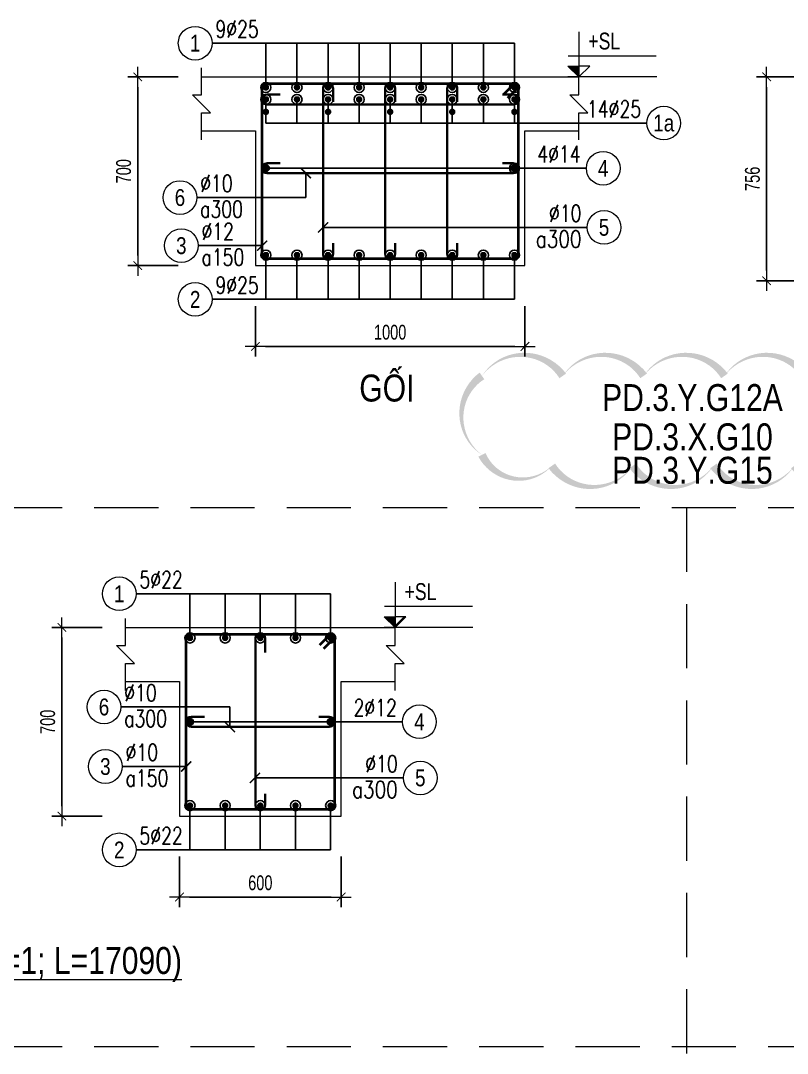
# Model space of a CAD drawing. Header units: millimetres. Extents: x 0 to 264070, y -218202 to 27271.
# Drawn here: x 253915 to 256760, y -193173 to -189342 of the extents above; entities that cross this region are included whole.
import ezdxf
from ezdxf.enums import TextEntityAlignment as Align

# ---------------------------------------------------------------- set-up
doc = ezdxf.new("R2010")
doc.units = ezdxf.units.MM
doc.header["$PDMODE"] = 3
doc.linetypes.add('HIDDEN2', pattern=[4.762499999999999, 3.175, -1.5875])
doc.layers.get('0').update_dxf_attribs({"lineweight": 20})
doc.layers.get('Defpoints').update_dxf_attribs({"color": 151, "lineweight": 9})
doc.layers.add('2020-08-14', color=6, linetype='Continuous', lineweight=20, plot=False)
for name, color, linetype, lineweight in [('NDC_S_ANNO', 7, 'Continuous', 20), ('NDC_S_CONTINUOUS', 3, 'Continuous', 20), ('NDC_S_DIM', 1, 'Continuous', 15), ('NDC_S_HIDDEN', 8, 'HIDDEN2', 13), ('NDC_S_REBAR', 4, 'Continuous', 35), ('NDC_S_STIRRUP', 4, 'Continuous', 40), ('NDC_S_TEXT SYMBOL', 7, 'Continuous', 20), ('NDC_S_THIN LINE', 8, 'Continuous', 9), ('NDC_S_VN TEXT', 7, 'Continuous', 20)]:
    doc.layers.add(name, color=color, linetype=linetype, lineweight=lineweight)
doc.styles.add('ARIAL', font='arial.ttf', dxfattribs={"width": 0.8})
doc.styles.add('NDC_ANNO', font='', dxfattribs={"width": 0.8})
doc.styles.add('NDC_DIM', font='', dxfattribs={"width": 0.75})
doc.styles.add('NDC_EN TXT', font='romans.shx', dxfattribs={"width": 0.8})
doc.styles.get('NDC_ANNO').set_extended_font_data('Dotum')
doc.styles.get('NDC_DIM').set_extended_font_data('Dotum')
doc.dimstyles.new('NDC_dim_25', dxfattribs={"dimscale": 25, "dimtxt": 2.2, "dimasz": 1.5, "dimexe": 1.5, "dimexo": 2.5, "dimgap": 1, "dimtad": 1, "dimdec": 0, "dimzin": 0, "dimdsep": 46, "dimtxsty": 'NDC_DIM', "dimblk": 'DIMMARK', "dimcen": 0.09, "dimdle": 1.2, "dimclrd": 1, "dimclre": 1, "dimclrt": 3, "dimadec": 0, "dimazin": 0, "dimtfac": 1, "dimtdec": 0, "dimtix": 1, "dimtofl": 0, "dimtmove": 0, "dimatfit": 3, "dimfxl": 6, "dimfxlon": 1, "dimtolj": 1, "dimtzin": 0, "dimarcsym": 0})

# ---------------------------------------------------------------- blocks, each defined once
blk = doc.blocks.new('kata_block_TD')
at = {"color": 6, "linetype": 'ByBlock', "lineweight": -2, "style": 'ARIAL', "width": 0.8}
blk.add_attdef('SECTDET2', text='', height=5, dxfattribs=at).set_placement((0, 7.970649532882817), align=Align.CENTER)
at = {"color": 0, "linetype": 'ByBlock', "lineweight": -2, "style": 'ARIAL', "width": 0.8}
blk.add_attdef('SECTDET1', text='', height=5, dxfattribs=at).set_placement((0, 1.470649532882817), align=Align.CENTER)
at = {"color": 3, "lineweight": 25, "style": 'ARIAL', "width": 0.8}
blk.add_attdef('SSCALE', text='', height=2.5, dxfattribs=at).set_placement((0, -3.998868953555331), align=Align.CENTER)
blk = doc.blocks.new('kata_block_CT')
at = {"layer": 'NDC_S_ANNO'}
blk.add_hatch(color=3, dxfattribs=at).paths.add_polyline_path([(0, 1.596954857557648), (-1.612010908633238, 1.596954857557648), (0, 0)])
at = {"layer": 'NDC_S_ANNO', "ltscale": 50}
h = blk.add_hatch(dxfattribs=at)
h.set_pattern_fill('ANSI31', color=256, scale=1.406250541793835, style=0)
h.set_pattern_definition([(45.00000000000001, (0, 5.456968210637569e-12), (-3.157122508925224, 3.157122508925225), [])])
h.paths.add_polyline_path([(0, 1.596954857557648), (0, 0), (1.612010908924276, 1.596954857557648)])
for p, q in [((-1.592704896858777, 3.140833880479477), (11.46947077315417, 3.140833880479477)), ((11.56125648126181, 5.456968210637569e-12), (-1.63869572513795, 5.456968210637569e-12))]:
    blk.add_line(p, q, dxfattribs=at)
for points in [[(0, 6.69495074864426), (0, 0)], [(0, 0), (-1.612010908924276, 1.596954857557648), (0, 1.596954857557648)], [(0, 0), (1.612010908924276, 1.596954857557648), (0, 1.596954857557648)]]:
    blk.add_lwpolyline(points, dxfattribs=at)
at = {"layer": 'NDC_S_ANNO', "color": 8, "ltscale": 50}
blk.add_lwpolyline([(0, 0), (-1.612010908633238, 1.596954857557648), (0, 1.596954857557648)], dxfattribs=at)
at = {"layer": 'NDC_S_TEXT SYMBOL', "color": 3, "style": 'NDC_ANNO', "width": 0.8}
blk.add_attdef('CT', (1.409564409346785, 4.068271311703938), '', height=2.5, dxfattribs=at)
blk = doc.blocks.new('DIMMARK')
at = {"layer": 'NDC_S_DIM', "color": 1}
blk.add_line((-1.5, 0), (1, 0), dxfattribs=at)
at = {"layer": 'NDC_S_DIM', "color": 2, "const_width": 0.1}
blk.add_lwpolyline([(-0.4242640687119285, -0.4242640687119285), (0.4242640687119285, 0.4242640687119285)], dxfattribs=at)
blk = doc.blocks.new('*D772')
at = {"layer": 'Defpoints', "color": 0, "transparency": 16777216}
for p in [(254504.1619699105, -192293.0467164856), (255104.1619699105, -192293.0467164856), (255104.1619699105, -192593.0467164856)]:
    blk.add_point(p, dxfattribs=at)
at = {"layer": 'NDC_S_DIM', "color": 1, "lineweight": -2, "transparency": 16777216}
for p, q in [((254504.1619699105, -192443.0467164856), (254504.1619699105, -192630.5467164856)), ((255104.1619699105, -192443.0467164856), (255104.1619699105, -192630.5467164856)), ((254541.6619699105, -192593.0467164856), (255066.6619699105, -192593.0467164856))]:
    blk.add_line(p, q, dxfattribs=at)
at = {"layer": 'NDC_S_DIM', "color": 1, "lineweight": -2, "transparency": 16777216, "xscale": 37.5, "yscale": 37.5, "zscale": 37.5, "rotation": 180}
blk.add_blockref('DIMMARK', (254504.1619699105, -192593.0467164856), dxfattribs=at)
at = {"layer": 'NDC_S_DIM', "color": 1, "lineweight": -2, "transparency": 16777216, "xscale": 37.5, "yscale": 37.5, "zscale": 37.5}
blk.add_blockref('DIMMARK', (255104.1619699105, -192593.0467164856), dxfattribs=at)
at = {"layer": 'NDC_S_DIM', "color": 3, "transparency": 16777216, "insert": (254804.1619699105, -192540.5467164856), "char_height": 55.00000000000001, "attachment_point": 5, "style": 'NDC_DIM'}
blk.add_mtext('\\A1;600', dxfattribs=at)
blk = doc.blocks.new('*D773')
at = {"layer": 'Defpoints', "color": 0, "transparency": 16777216}
for p in [(254573.8350944548, -191593.0467164856), (254067.8350944548, -192293.0467164856), (254573.8350944548, -192293.0467164856)]:
    blk.add_point(p, dxfattribs=at)
at = {"layer": 'NDC_S_DIM', "color": 1, "lineweight": -2, "transparency": 16777216}
for p, q in [((254217.8350944548, -191593.0467164856), (254030.3350944548, -191593.0467164856)), ((254067.8350944548, -191630.5467164856), (254067.8350944548, -192255.5467164856)), ((254217.8350944548, -192293.0467164856), (254030.3350944548, -192293.0467164856))]:
    blk.add_line(p, q, dxfattribs=at)
at = {"layer": 'NDC_S_DIM', "color": 1, "lineweight": -2, "transparency": 16777216, "xscale": 37.5, "yscale": 37.5, "zscale": 37.5}
for p, rotation in [((254067.8350944548, -191593.0467164856), 90), ((254067.8350944548, -192293.0467164856), 270)]:
    blk.add_blockref('DIMMARK', p, dxfattribs=dict(at, rotation=rotation))
at = {"layer": 'NDC_S_DIM', "color": 3, "transparency": 16777216, "insert": (254015.3350944548, -191943.0467164856), "char_height": 55.00000000000001, "attachment_point": 5, "rotation": 90, "style": 'NDC_DIM'}
blk.add_mtext('\\A1;700', dxfattribs=at)
blk = doc.blocks.new('kata_block_THEP')
at = {"layer": 'NDC_S_REBAR', "color": 0}
for p, q in [((-0.5, 0), (0.5, 0)), ((-0.3535533905960619, 0.353553390592424), (0.3535533905960619, -0.353553390592424)), ((0.3535533905960619, 0.353553390592424), (-0.3535533905960619, -0.353553390592424)), ((0, 0.5), (0, -0.5))]:
    blk.add_line(p, q, dxfattribs=at)
at = {"layer": 'NDC_S_REBAR', "color": 0, "const_width": 0.08333333333333334}
blk.add_lwpolyline([(-0.5, -1.818989403545856e-12, 1), (0.5000000000145519, -1.818989403545856e-12, 1), (-0.5, -1.818989403545856e-12, 1)], format="xyb", dxfattribs=at)
blk = doc.blocks.new('*U240')
blk.add_circle((-2.5, 0), 2.5)
at = {"layer": 'NDC_S_VN TEXT', "color": 3, "style": 'NDC_EN TXT', "width": 0.75}
blk.add_attdef('DK1', (0.5, 0.8455043070534884), '', height=2.5, dxfattribs=at)
at = {"layer": 'NDC_S_VN TEXT', "color": 7, "style": 'ARIAL', "width": 0.8}
blk.add_attdef('SH2', text='', height=2.5, dxfattribs=at).set_placement((-2.5, 0), align=Align.MIDDLE)
blk = doc.blocks.new('*U241')
blk.add_circle((-2.5, 0), 2.5)
at = {"layer": 'NDC_S_VN TEXT', "color": 3, "style": 'NDC_EN TXT', "width": 0.75}
for tag, p in [('DK1', (0.5, 0.8455043070534884)), ('KC1', (0.5, -2.972544307831413))]:
    blk.add_attdef(tag, p, '', height=2.5, dxfattribs=at)
at = {"layer": 'NDC_S_VN TEXT', "color": 7, "style": 'ARIAL', "width": 0.8}
blk.add_attdef('SH2', text='', height=2.5, dxfattribs=at).set_placement((-2.5, 0), align=Align.MIDDLE)
blk = doc.blocks.new('*U239')
blk.add_circle((2.5, 0), 2.5)
at = {"layer": 'NDC_S_VN TEXT', "color": 3, "style": 'NDC_EN TXT', "width": 0.75}
blk.add_attdef('DK2', text='', height=2.5, dxfattribs=at).set_placement((-0.85, 0.8455043070534884), align=Align.RIGHT)
at = {"layer": 'NDC_S_VN TEXT', "color": 7, "style": 'ARIAL', "width": 0.8}
blk.add_attdef('SH3', text='', height=2.5, dxfattribs=at).set_placement((2.5, 0), align=Align.MIDDLE)
blk = doc.blocks.new('*U321')
blk.add_circle((2.5, 0), 2.5)
at = {"layer": 'NDC_S_VN TEXT', "color": 3, "style": 'NDC_EN TXT'}
for tag, width, p in [('DK2', 0.75, (-0.85, 0.8455043070534884)), ('KC2', 0.8, (-0.85, -2.972544307831413))]:
    blk.add_attdef(tag, text='', height=2.5, dxfattribs=dict(at, width=width)).set_placement(p, align=Align.RIGHT)
at = {"layer": 'NDC_S_VN TEXT', "color": 7, "style": 'ARIAL', "width": 0.8}
blk.add_attdef('SH3', text='', height=2.5, dxfattribs=at).set_placement((2.5, 0), align=Align.MIDDLE)
blk = doc.blocks.new('*D948')
at = {"layer": 'Defpoints', "color": 0, "transparency": 16777216}
for p in [(254785.9368649091, -190250.6627132568), (255785.9368649091, -190250.6627132568), (255785.9368649091, -190550.6627132568)]:
    blk.add_point(p, dxfattribs=at)
at = {"layer": 'NDC_S_DIM', "color": 1, "lineweight": -2, "transparency": 16777216}
for p, q in [((254785.9368649091, -190400.6627132568), (254785.9368649091, -190588.1627132568)), ((255785.9368649091, -190400.6627132568), (255785.9368649091, -190588.1627132568)), ((254823.4368649091, -190550.6627132568), (255748.4368649091, -190550.6627132568))]:
    blk.add_line(p, q, dxfattribs=at)
at = {"layer": 'NDC_S_DIM', "color": 1, "lineweight": -2, "transparency": 16777216, "xscale": 37.5, "yscale": 37.5, "zscale": 37.5, "rotation": 180}
blk.add_blockref('DIMMARK', (254785.9368649091, -190550.6627132568), dxfattribs=at)
at = {"layer": 'NDC_S_DIM', "color": 1, "lineweight": -2, "transparency": 16777216, "xscale": 37.5, "yscale": 37.5, "zscale": 37.5}
blk.add_blockref('DIMMARK', (255785.9368649091, -190550.6627132568), dxfattribs=at)
at = {"layer": 'NDC_S_DIM', "color": 3, "transparency": 16777216, "insert": (255285.9368649091, -190498.1627132568), "char_height": 55.00000000000001, "attachment_point": 5, "style": 'NDC_DIM'}
blk.add_mtext('\\A1;1000', dxfattribs=at)
blk = doc.blocks.new('*D949')
at = {"layer": 'Defpoints', "color": 0, "transparency": 16777216}
for p in [(254855.6099894535, -189550.6627132568), (254349.6099894535, -190250.6627132568), (254855.6099894535, -190250.6627132568)]:
    blk.add_point(p, dxfattribs=at)
at = {"layer": 'NDC_S_DIM', "color": 1, "lineweight": -2, "transparency": 16777216}
for p, q in [((254499.6099894535, -189550.6627132568), (254312.1099894535, -189550.6627132568)), ((254349.6099894535, -189588.1627132568), (254349.6099894535, -190213.1627132568)), ((254499.6099894535, -190250.6627132568), (254312.1099894535, -190250.6627132568))]:
    blk.add_line(p, q, dxfattribs=at)
at = {"layer": 'NDC_S_DIM', "color": 1, "lineweight": -2, "transparency": 16777216, "xscale": 37.5, "yscale": 37.5, "zscale": 37.5}
for p, rotation in [((254349.6099894535, -189550.6627132568), 90), ((254349.6099894535, -190250.6627132568), 270)]:
    blk.add_blockref('DIMMARK', p, dxfattribs=dict(at, rotation=rotation))
at = {"layer": 'NDC_S_DIM', "color": 3, "transparency": 16777216, "insert": (254297.1099894535, -189900.6627132568), "char_height": 55.00000000000001, "attachment_point": 5, "rotation": 90, "style": 'NDC_DIM'}
blk.add_mtext('\\A1;700', dxfattribs=at)
blk = doc.blocks.new('*D951')
at = {"layer": 'Defpoints', "color": 0, "transparency": 16777216}
for p in [(257188.7899881549, -189550.6627132568), (256682.7899881549, -190306.8550802586), (257188.7899881549, -190306.8550802586)]:
    blk.add_point(p, dxfattribs=at)
at = {"layer": 'NDC_S_DIM', "color": 1, "lineweight": -2, "transparency": 16777216}
for p, q in [((256832.7899881549, -189550.6627132568), (256645.2899881549, -189550.6627132568)), ((256682.7899881549, -189588.1627132568), (256682.7899881549, -190269.3550802586)), ((256832.7899881549, -190306.8550802586), (256645.2899881549, -190306.8550802586))]:
    blk.add_line(p, q, dxfattribs=at)
at = {"layer": 'NDC_S_DIM', "color": 1, "lineweight": -2, "transparency": 16777216, "xscale": 37.5, "yscale": 37.5, "zscale": 37.5}
for p, rotation in [((256682.7899881549, -189550.6627132568), 90), ((256682.7899881549, -190306.8550802586), 270)]:
    blk.add_blockref('DIMMARK', p, dxfattribs=dict(at, rotation=rotation))
at = {"layer": 'NDC_S_DIM', "color": 3, "transparency": 16777216, "insert": (256630.2899881549, -189928.7588967576), "char_height": 55.00000000000001, "attachment_point": 5, "rotation": 90, "style": 'NDC_DIM'}
blk.add_mtext('\\A1;756', dxfattribs=at)

msp = doc.modelspace()

# ---------------------------------------------------------------- linework, layer by layer
at = {"layer": '2020-08-14'}
msp.add_lwpolyline([(255626.4877422582, -190659.8190815328, 0, 30, -0.52056705), (255926.4877422582, -190659.8190815328, 0, 30, -0.52056705), (256226.4877422582, -190659.8190815328, 0, 30, -0.52056705), (256526.4877422582, -190659.8190815328, 0, 30, -0.52056705), (256826.4877422582, -190659.8190815328, 0, 30, -0.52056705), (257126.4877422582, -190659.8190815328, 0, 30, -0.52056705), (257239.1021164111, -190847.2047073799, 0, 30, -0.52056705), (257085.612677273, -190993.7152682419, 0, 30, -0.52056705), (256785.612677273, -190993.7152682419, 0, 30, -0.52056705), (256485.612677273, -190993.7152682419, 0, 30, -0.52056705), (256185.612677273, -190993.7152682419, 0, 30, -0.52056705), (255885.612677273, -190993.7152682419, 0, 30, -0.52056705), (255626.4877422582, -190952.8402032566, 0, 30, -0.52056705)], format="xyseb", close=True, dxfattribs=at)
at = {"layer": 'NDC_S_CONTINUOUS'}
for points in [[(254585.9368649091, -189550.6627132568), (254785.9368649091, -189550.6627132568), (254785.9368649091, -189550.6627132568), (255785.9368649091, -189550.6627132568), (255785.9368649091, -189550.6627132568), (255985.9368649091, -189550.6627132568)], [(254585.9368649091, -189750.6627132568), (254785.9368649091, -189750.6627132568), (254785.9368649091, -190250.6627132568), (255785.9368649091, -190250.6627132568), (255785.9368649091, -189750.6627132568), (255985.9368649091, -189750.6627132568)], [(254304.1619699105, -191593.0467164856), (254504.1619699105, -191593.0467164856), (254504.1619699105, -191593.0467164856), (255104.1619699105, -191593.0467164856), (255104.1619699105, -191593.0467164856), (255304.1619699105, -191593.0467164856)], [(254304.1619699105, -191793.0467164856), (254504.1619699105, -191793.0467164856), (254504.1619699105, -192293.0467164856), (255104.1619699105, -192293.0467164856), (255104.1619699105, -191793.0467164856), (255304.1619699105, -191793.0467164856)]]:
    msp.add_lwpolyline(points, dxfattribs=at)
at = {"layer": 'NDC_S_HIDDEN', "ltscale": 75}
for p, q in [((264069.962048562, -191149.0592886423), (246139.3854869821, -191149.0592886423)), ((256385.4292364562, -191149.0592886423), (256385.4292364563, -201149.0592886309)), ((264069.962048562, -193149.05928864), (246139.3854869821, -193149.05928864))]:
    msp.add_line(p, q, dxfattribs=at)
at = {"layer": 'NDC_S_REBAR'}
for points in [[(255073.8688649092, -189643.0074031901), (255073.8688649092, -189594.0942333803, 0.9999999999999999), (255037.0048649091, -189594.0942333803), (255037.0048649091, -190207.2307132567, 0.9999999999999999), (255073.8688649092, -190207.2307132567), (255073.8688649092, -190167.9738222479, -0.414213562)], [(255304.3688649092, -189643.0074031901), (255304.3688649092, -189594.0942333803, 0.9999999999999999), (255267.5048649091, -189594.0942333803), (255267.5048649091, -190207.2307132567, 0.9999999999999999), (255304.3688649092, -190207.2307132567), (255304.3688649092, -190167.9738222479, -0.414213562)], [(255534.8688649093, -189643.0074031901), (255534.8688649093, -189594.0942333803, 0.9999999999999999), (255498.0048649093, -189594.0942333803), (255498.0048649093, -190207.2307132568, 0.9999999999999999), (255534.8688649093, -190207.2307132568), (255534.8688649093, -190167.9738222479, -0.414213562)], [(254878.282034719, -189615.7117388053), (254829.3688649092, -189615.7117388053, 0.9999999999999999), (254829.3688649092, -189652.5757388054), (255742.5048649091, -189652.5757388054, 0.9999999999999999), (255742.5048649091, -189615.7117388053), (255703.2479739003, -189615.7117388053, -0.414213562)], [(254878.282034719, -189871.2307132568), (254829.3688649092, -189871.2307132568, 0.9999999999999999), (254829.3688649092, -189908.0947132568), (255742.5048649091, -189908.0947132568, 0.9999999999999999), (255742.5048649091, -189871.2307132568), (255703.2479739003, -189871.2307132568, -0.414213562)], [(254822.5320120046, -191685.391406419), (254822.5320120046, -191636.4782366091, 0.9999999999999999), (254785.6680120045, -191636.4782366091), (254785.6680120045, -192249.6147164856, 0.9999999999999999), (254822.5320120046, -192249.6147164856), (254822.5320120046, -192210.3578254768, -0.414213562)], [(254596.5071397203, -191924.6147164856), (254547.5939699105, -191924.6147164856, 0.9999999999999999), (254547.5939699105, -191961.4787164857), (255060.7299699104, -191961.4787164857, 0.9999999999999999), (255060.7299699104, -191924.6147164856), (255021.4730789016, -191924.6147164856, -0.414213562)]]:
    msp.add_lwpolyline(points, format="xyb", dxfattribs=at)
at = {"layer": 'NDC_S_STIRRUP'}
for points in [[(255706.9368649091, -189615.6627132568), (255746.9368649091, -189575.6627132568, -0.414213562), (255760.9368649091, -189589.6627132568), (255760.9368649091, -190211.6627132568, -0.414213562), (255746.9368649091, -190225.6627132568), (254824.9368649091, -190225.6627132568, -0.414213562), (254810.9368649091, -190211.6627132568), (254810.9368649091, -189589.6627132568, -0.414213562), (254824.9368649091, -189575.6627132568), (255746.9368649091, -189575.6627132568, -0.414213562), (255760.9368649091, -189589.6627132568), (255720.9368649091, -189629.6627132568)], [(255025.1619699105, -191658.0467164856), (255065.1619699105, -191618.0467164856, -0.414213562), (255079.1619699105, -191632.0467164856), (255079.1619699105, -192254.0467164856, -0.414213562), (255065.1619699105, -192268.0467164856), (254543.1619699105, -192268.0467164856, -0.414213562), (254529.1619699105, -192254.0467164856), (254529.1619699105, -191632.0467164856, -0.414213562), (254543.1619699105, -191618.0467164856), (255065.1619699105, -191618.0467164856, -0.414213562), (255079.1619699105, -191632.0467164856), (255039.1619699105, -191672.0467164856)]]:
    msp.add_lwpolyline(points, format="xyb", dxfattribs=at)
at = {"layer": 'NDC_S_THIN LINE'}
for points in [[(254585.9368649091, -189783.9960465901), (254585.9368649091, -189683.9960465901), (254619.2701982425, -189683.9960465901), (254552.6035315759, -189617.3293799234), (254585.9368649092, -189617.3293799234), (254585.9368649092, -189517.3293799234)], [(255985.9368649091, -189783.9960465901), (255985.9368649091, -189683.9960465901), (256019.2701982425, -189683.9960465901), (255952.6035315759, -189617.3293799234), (255985.9368649092, -189617.3293799234), (255985.9368649092, -189517.3293799234)], [(254304.1619699105, -191826.380049819), (254304.1619699105, -191726.380049819), (254337.4953032438, -191726.380049819), (254270.8286365771, -191659.7133831523), (254304.1619699105, -191659.7133831523), (254304.1619699105, -191559.7133831523)], [(255304.1619699105, -191826.380049819), (255304.1619699105, -191726.380049819), (255337.4953032438, -191726.380049819), (255270.8286365771, -191659.7133831523), (255304.1619699105, -191659.7133831523), (255304.1619699105, -191559.7133831523)]]:
    msp.add_lwpolyline(points, dxfattribs=at)

# ---------------------------------------------------------------- block references
at = {"layer": 'NDC_S_REBAR', "xscale": 22, "yscale": 22, "zscale": 22}
for p in [(254824.9368649091, -189589.6627132568), (254940.1868649091, -189589.6627132568), (255055.4368649091, -189589.6627132568), (255170.6868649091, -189589.6627132568), (255285.9368649091, -189589.6627132568), (255401.1868649091, -189589.6627132568), (255516.4368649091, -189589.6627132568), (255631.6868649091, -189589.6627132568), (255746.9368649091, -189589.6627132568), (254824.9368649091, -189634.1437388053), (254940.1868649091, -189634.1437388053), (255055.4368649091, -189634.1437388053), (255170.6868649091, -189634.1437388053), (255285.9368649091, -189634.1437388053), (255401.1868649091, -189634.1437388053), (255516.4368649091, -189634.1437388053), (255631.6868649091, -189634.1437388053), (255746.9368649091, -189634.1437388053), (254824.9368649091, -189680.4355059213), (255055.4368649091, -189680.4355059213), (255285.9368649091, -189680.4355059213), (255516.4368649091, -189680.4355059213), (255746.9368649091, -189680.4355059213), (254824.9368649091, -189889.6627132568), (255746.9368649091, -189889.6627132568), (254824.9368649091, -190211.6627132568), (254940.1868649091, -190211.6627132568), (255055.4368649091, -190211.6627132568), (255170.6868649091, -190211.6627132568), (255285.9368649091, -190211.6627132568), (255401.1868649091, -190211.6627132568), (255516.4368649091, -190211.6627132568), (255631.6868649091, -190211.6627132568), (255746.9368649091, -190211.6627132568), (254673.6619699105, -191632.0467164856), (254804.1619699105, -191632.0467164856), (254934.6619699105, -191632.0467164856), (255065.1619699105, -191632.0467164856), (255065.1619699105, -191943.0467164856), (254673.6619699105, -192254.0467164856), (254804.1619699105, -192254.0467164856), (254934.6619699105, -192254.0467164856), (255065.1619699105, -192254.0467164856)]:
    msp.add_blockref('kata_block_THEP', p, dxfattribs=at)
at = {"layer": 'NDC_S_REBAR', "color": 3, "xscale": 22, "yscale": 22, "zscale": 22}
for p in [(254543.1619699105, -191632.0467164856), (254543.1619699105, -191943.0467164856), (254543.1619699105, -192254.0467164856)]:
    msp.add_blockref('kata_block_THEP', p, dxfattribs=at)
at = {"layer": 'NDC_S_THIN LINE', "xscale": 25, "yscale": 25, "zscale": 25}
for name, p, values in [('*U240', (254624.9368649091, -189425.6627132568), {'SH2': '1', 'DK1': '9%%c25'}), ('*U239', (256238.5557775429, -189722.0690716949), {'SH3': '1a', 'DK2': '14%%c25'}), ('*U239', (256013.8271087067, -189889.6627132568), {'SH3': '4', 'DK2': '4%%c14'}), ('*U241', (254568.436864909, -189998.1540800439), {'SH2': '6', 'DK1': '%%c10', 'KC1': 'a300'}), ('*U321', (256016.9930637734, -190109.1298414361), {'SH3': '5', 'DK2': '%%c10', 'KC2': 'a300'}), ('*U241', (254573.4368649091, -190176.6287820253), {'SH2': '3', 'DK1': '%%c12', 'KC1': 'a150'}), ('*U240', (254624.9368649091, -190375.6627132568), {'SH2': '2', 'DK1': '9%%c25'}), ('*U240', (254343.1619699105, -191468.0467164856), {'SH2': '1', 'DK1': '5%%c22'}), ('*U241', (254286.6619699105, -191888.0467164856), {'SH2': '6', 'DK1': '%%c10', 'KC1': 'a300'}), ('*U239', (255332.052213708, -191943.0467164856), {'SH3': '4', 'DK2': '2%%c12'}), ('*U241', (254291.6619699105, -192108.8673870952), {'SH2': '3', 'DK1': '%%c10', 'KC1': 'a150'}), ('*U321', (255335.2181687747, -192151.513844665), {'SH3': '5', 'DK2': '%%c10', 'KC2': 'a300'}), ('*U240', (254343.1619699105, -192418.0467164856), {'SH2': '2', 'DK1': '5%%c22'})]:
    msp.add_blockref(name, p, dxfattribs=at).add_auto_attribs(values)
at = {"layer": 'NDC_S_VN TEXT', "xscale": 25, "yscale": 25, "zscale": 25}
for p in [(255985.9368649091, -189550.6627132568), (255304.1619699105, -191593.0467164856)]:
    msp.add_blockref('kata_block_CT', p, dxfattribs=at).add_auto_attribs({'CT': '+SL'})
at = {"layer": 'NDC_S_VN TEXT'}
ref = msp.add_blockref('kata_block_TD', (255273.6720517421, -190784.3003687485), dxfattribs=dict(at, xscale=20, yscale=20, zscale=20))
ref.add_attrib('SECTDET1', 'GỐI', dxfattribs={"layer": '0', "color": 0, "linetype": 'ByBlock', "lineweight": -2, "height": 100, "style": 'ARIAL', "width": 0.8}).set_placement((255273.6720517421, -190754.8873780909), align=Align.CENTER)
ref = msp.add_blockref('kata_block_TD', (256407.5112817559, -190819.7603636651), dxfattribs=dict(at, xscale=20, yscale=20, zscale=20))
ref.add_attrib('SECTDET1', 'PD.3.Y.G12A', dxfattribs={"layer": '0', "color": 0, "linetype": 'ByBlock', "lineweight": -2, "height": 100, "style": 'ARIAL', "width": 0.8}).set_placement((256407.5112817559, -190790.3473730074), align=Align.CENTER)
ref = msp.add_blockref('kata_block_TD', (256407.5112817559, -190965.37361492), dxfattribs=dict(at, xscale=20, yscale=20, zscale=20))
ref.add_attrib('SECTDET1', 'PD.3.X.G10', dxfattribs={"layer": '0', "color": 0, "linetype": 'ByBlock', "lineweight": -2, "height": 100, "style": 'ARIAL', "width": 0.8}).set_placement((256407.5112817559, -190935.9606242623), align=Align.CENTER)
ref = msp.add_blockref('kata_block_TD', (256407.5112817559, -191089.4019150216), dxfattribs=dict(at, xscale=20, yscale=20, zscale=20))
ref.add_attrib('SECTDET1', 'PD.3.Y.G15', dxfattribs={"layer": '0', "color": 0, "linetype": 'ByBlock', "lineweight": -2, "height": 100, "style": 'ARIAL', "width": 0.8}).set_placement((256407.5112817559, -191059.9889243639), align=Align.CENTER)
ref = msp.add_blockref('kata_block_TD', (253817.753832481, -192907.9523634226), dxfattribs=dict(at, xscale=20, yscale=20, zscale=20))
ref.add_attrib('SECTDET1', '%%uPD.3.Y.B3 (SL=1; L=17090)', dxfattribs={"layer": '0', "color": 0, "linetype": 'ByBlock', "lineweight": -2, "height": 100, "style": 'ARIAL', "width": 0.8}).set_placement((253817.753832481, -192878.539372765), align=Align.CENTER)

# ---------------------------------------------------------------- dimensions: what is measured, and where the dimension line sits
at = {"layer": 'NDC_S_DIM'}
for base, p1, p2, picture, middle in [((254349.6099894535, -190250.6627132568), (254855.6099894535, -189550.6627132568), (254855.6099894535, -190250.6627132568), '*D949', (254297.1099894535, -189900.6627132568)), ((256682.7899881549, -190306.8550802586), (257188.7899881549, -189550.6627132568), (257188.7899881549, -190306.8550802586), '*D951', (256630.2899881549, -189928.7588967576)), ((254067.8350944548, -192293.0467164856), (254573.8350944548, -191593.0467164856), (254573.8350944548, -192293.0467164856), '*D773', (254015.3350944548, -191943.0467164856))]:
    dim = msp.add_linear_dim(base=base, p1=p1, p2=p2, angle=270, dimstyle='NDC_dim_25', dxfattribs=at)
    dim.commit()
    dim.dimension.update_dxf_attribs({"geometry": picture, "text_midpoint": middle})
for base, p1, p2, picture, middle in [((255785.9368649091, -190550.6627132568), (254785.9368649091, -190250.6627132568), (255785.9368649091, -190250.6627132568), '*D948', (255285.9368649091, -190498.1627132568)), ((255104.1619699105, -192593.0467164856), (254504.1619699105, -192293.0467164856), (255104.1619699105, -192293.0467164856), '*D772', (254804.1619699105, -192540.5467164856))]:
    dim = msp.add_linear_dim(base=base, p1=p1, p2=p2, dimstyle='NDC_dim_25', dxfattribs=at)
    dim.commit()
    dim.dimension.update_dxf_attribs({"geometry": picture, "text_midpoint": middle})

# ---------------------------------------------------------------- leaders
at = {"layer": 'NDC_S_THIN LINE'}
for points, override in [([(254824.9368649091, -189589.6627132568), (254824.9368649091, -189425.6627132568), (254624.9368649091, -189425.6627132568)], {"dimldrblk": 'DotBlank'}), ([(254940.1868649091, -189589.6627132568), (254940.1868649091, -189425.6627132568), (254624.9368649091, -189425.6627132568)], {"dimldrblk": 'DotBlank'}), ([(255746.9368649091, -189589.6627132568), (255746.9368649091, -189425.6627132568), (254624.9368649091, -189425.6627132568)], {"dimldrblk": 'DotBlank'}), ([(255055.436864909, -189589.6627132568), (255055.436864909, -189425.6627132568), (254740.186864909, -189425.6627132568)], {"dimldrblk": 'DotBlank'}), ([(255170.686864909, -189589.6627132568), (255170.686864909, -189425.6627132568), (254855.436864909, -189425.6627132568)], {"dimldrblk": 'DotBlank'}), ([(255285.936864909, -189589.6627132568), (255285.936864909, -189425.6627132568), (254970.686864909, -189425.6627132568)], {"dimldrblk": 'DotBlank'}), ([(255401.186864909, -189589.6627132568), (255401.186864909, -189425.6627132568), (255085.936864909, -189425.6627132568)], {"dimldrblk": 'DotBlank'}), ([(255516.436864909, -189589.6627132568), (255516.436864909, -189425.6627132568), (255201.186864909, -189425.6627132568)], {"dimldrblk": 'DotBlank'}), ([(255631.686864909, -189589.6627132568), (255631.686864909, -189425.6627132568), (255316.436864909, -189425.6627132568)], {"dimldrblk": 'DotBlank'}), ([(254824.9368649094, -189634.1437388053), (254824.9368649094, -189722.0690716949), (256238.5557775429, -189722.0690716949)], {"dimldrblk": 'DotBlank'}), ([(254940.1868649095, -189634.1437388053), (254940.1868649095, -189722.0690716949), (255255.4368649095, -189722.0690716949)], {"dimldrblk": 'DotBlank'}), ([(255055.4368649095, -189634.1437388053), (255055.4368649095, -189722.0690716949), (255370.6868649095, -189722.0690716949)], {"dimldrblk": 'DotBlank'}), ([(255170.6868649095, -189634.1437388053), (255170.6868649095, -189722.0690716949), (255485.9368649095, -189722.0690716949)], {"dimldrblk": 'DotBlank'}), ([(255285.9368649095, -189634.1437388053), (255285.9368649095, -189722.0690716949), (255601.1868649095, -189722.0690716949)], {"dimldrblk": 'DotBlank'}), ([(255401.1868649095, -189634.1437388053), (255401.1868649095, -189722.0690716949), (255716.4368649095, -189722.0690716949)], {"dimldrblk": 'DotBlank'}), ([(255516.4368649095, -189634.1437388053), (255516.4368649095, -189722.0690716949), (255831.6868649095, -189722.0690716949)], {"dimldrblk": 'DotBlank'}), ([(255631.6868649094, -189634.1437388053), (255631.6868649094, -189722.0690716949), (256238.5557775429, -189722.0690716949)], {"dimldrblk": 'DotBlank'}), ([(255746.9368649094, -189634.1437388053), (255746.9368649094, -189722.0690716949), (256238.5557775429, -189722.0690716949)], {"dimldrblk": 'DotBlank'}), ([(254973.2701982423, -189908.0947132568), (254973.2701982424, -189998.1540800439), (254568.436864909, -189998.1540800439)], {"dimldrblk": 'ArchTick'}), ([(254824.9368649091, -189889.6627132568), (255752.9368649091, -189889.6627132568)], {"dimasz": 1, "dimldrblk": 'DotBlank'}), ([(255746.9368649091, -189889.6627132568), (254824.9368649091, -189889.6627132568)], {"dimasz": 1, "dimldrblk": 'DotBlank'}), ([(255746.9368649093, -189889.6627132568), (255928.7563273385, -189889.6627132568), (256013.8271087067, -189889.6627132568)], {"dimldrblk": 'DotBlank'}), ([(255037.0048649091, -190109.1298414361), (256016.9930637734, -190109.1298414361)], {"dimldrblk": 'ArchTick'}), ([(254810.9368649091, -190176.6287820253), (254573.4368649091, -190176.6287820253)], {"dimldrblk": 'ArchTick'}), ([(254824.9368649091, -190211.6627132568), (254824.9368649091, -190375.6627132568), (254624.9368649091, -190375.6627132568)], {"dimldrblk": 'DotBlank'}), ([(254940.1868649091, -190211.6627132568), (254940.1868649091, -190375.6627132568), (254624.9368649091, -190375.6627132568)], {"dimldrblk": 'DotBlank'}), ([(255746.9368649091, -190211.6627132568), (255746.9368649091, -190375.6627132568), (254624.9368649091, -190375.6627132568)], {"dimldrblk": 'DotBlank'}), ([(255055.436864909, -190211.6627132568), (255055.436864909, -190375.6627132568), (254740.186864909, -190375.6627132568)], {"dimldrblk": 'DotBlank'}), ([(255170.686864909, -190211.6627132568), (255170.686864909, -190375.6627132568), (254855.436864909, -190375.6627132568)], {"dimldrblk": 'DotBlank'}), ([(255285.936864909, -190211.6627132568), (255285.936864909, -190375.6627132568), (254970.686864909, -190375.6627132568)], {"dimldrblk": 'DotBlank'}), ([(255401.186864909, -190211.6627132568), (255401.186864909, -190375.6627132568), (255085.936864909, -190375.6627132568)], {"dimldrblk": 'DotBlank'}), ([(255516.436864909, -190211.6627132568), (255516.436864909, -190375.6627132568), (255201.186864909, -190375.6627132568)], {"dimldrblk": 'DotBlank'}), ([(255631.686864909, -190211.6627132568), (255631.686864909, -190375.6627132568), (255316.436864909, -190375.6627132568)], {"dimldrblk": 'DotBlank'}), ([(254543.1619699105, -191632.0467164856), (254543.1619699105, -191468.0467164856), (254343.1619699105, -191468.0467164856)], {"dimldrblk": 'DotBlank'}), ([(254673.6619699105, -191632.0467164856), (254673.6619699105, -191468.0467164856), (254343.1619699105, -191468.0467164856)], {"dimldrblk": 'DotBlank'}), ([(254804.1619699105, -191632.0467164856), (254804.1619699105, -191468.0467164856), (254343.1619699105, -191468.0467164856)], {"dimldrblk": 'DotBlank'}), ([(254934.6619699105, -191632.0467164856), (254934.6619699105, -191468.0467164856), (254343.1619699105, -191468.0467164856)], {"dimldrblk": 'DotBlank'}), ([(255065.1619699105, -191632.0467164856), (255065.1619699105, -191468.0467164856), (254343.1619699105, -191468.0467164856)], {"dimldrblk": 'DotBlank'}), ([(254691.4953032438, -191963.0467164856), (254691.4953032438, -191888.0467164856), (254286.6619699105, -191888.0467164856)], {"dimldrblk": 'ArchTick'}), ([(254543.1619699105, -191943.0467164856), (255071.1619699105, -191943.0467164856)], {"dimasz": 1, "dimldrblk": 'DotBlank'}), ([(255065.1619699105, -191943.0467164856), (254543.1619699105, -191943.0467164856)], {"dimasz": 1, "dimldrblk": 'DotBlank'}), ([(255065.1619699105, -191943.0467164856), (255332.052213708, -191943.0467164856)], {"dimldrblk": 'DotSmall'}), ([(254529.1619699105, -192108.8673870952), (254291.6619699105, -192108.8673870952)], {"dimldrblk": 'ArchTick'}), ([(254784.1619699105, -192151.513844665), (255335.2181687747, -192151.513844665)], {"dimldrblk": 'ArchTick'}), ([(254543.1619699105, -192254.0467164856), (254543.1619699105, -192418.0467164856), (254343.1619699105, -192418.0467164856)], {"dimldrblk": 'DotBlank'}), ([(254673.6619699105, -192254.0467164856), (254673.6619699105, -192418.0467164856), (254343.1619699105, -192418.0467164856)], {"dimldrblk": 'DotBlank'}), ([(254804.1619699105, -192254.0467164856), (254804.1619699105, -192418.0467164856), (254343.1619699105, -192418.0467164856)], {"dimldrblk": 'DotBlank'}), ([(254934.6619699105, -192254.0467164856), (254934.6619699105, -192418.0467164856), (254343.1619699105, -192418.0467164856)], {"dimldrblk": 'DotBlank'}), ([(255065.1619699105, -192254.0467164856), (255065.1619699105, -192418.0467164856), (254343.1619699105, -192418.0467164856)], {"dimldrblk": 'DotBlank'})]:
    msp.add_leader(points, dimstyle='NDC_dim_25', override=override, dxfattribs=at)

doc.saveas('drawing.dxf')
